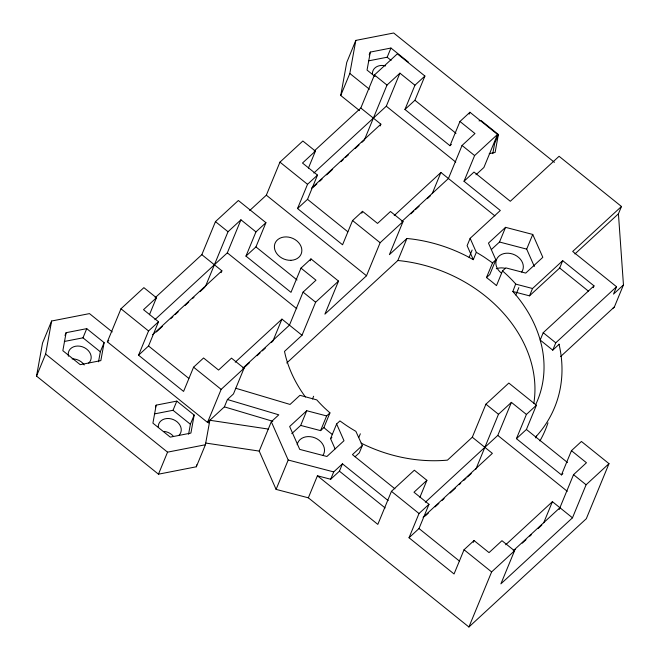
<?xml version="1.0" encoding="UTF-8"?>
<svg xmlns="http://www.w3.org/2000/svg" width="660" height="660" viewBox="0 0 660 660"><rect width="100%" height="100%" fill="white"/><g stroke="black" fill="none" stroke-linecap="round" stroke-linejoin="round"><path stroke-width="0.99" d="M268.29 429.066L209.855 420.272L205.408 444.749L196.333 466.777L158.466 474.185L36.539 376.093L42.537 343.043L51.62 321.016L89.479 313.607L112.233 331.914M36.539 376.093L45.622 354.065L51.62 321.016M66.115 332.689L62.849 350.691L80.215 364.658L100.84 360.624L104.115 342.614L86.749 328.647L66.115 332.689L64.985 335.437M98.513 361.796L100.328 351.796L104.115 342.614M156.181 405.141L152.914 423.151L170.28 437.118L190.905 433.084L194.172 415.074L176.814 401.107L156.181 405.141L155.43 406.981M188.578 434.255L190.393 424.248L194.172 415.074M196.333 466.777L196.688 464.821M359.568 110.632L340.741 95.485L346.739 62.444L355.814 40.408L393.682 33L554.449 162.344M340.741 95.485L349.816 73.458L355.814 40.408M408.309 62.007L390.951 48.04L370.318 52.082L367.051 70.084L374.946 76.436M492.781 153.648L494.596 143.649L498.374 134.467L481.016 120.499L479.053 120.879M498.374 134.467L495.107 152.476L489.217 153.631M64.3 341.476L82.97 337.829L86.749 328.647M156.436 297.759L143.517 309.68L158.524 321.758L148.541 330.965L138.559 355.195L183.587 391.421L193.578 367.191L203.56 357.984L218.567 370.062L231.495 358.141L244.051 368.247L233.459 393.946L227.411 399.523L224.383 406.865L207.529 422.416L107.357 341.83L120.978 308.781L143.88 287.653L156.436 297.759L149.432 314.754M138.559 355.195L148.541 345.988L158.524 321.758M155.125 297.767L201.836 254.677L215.457 221.628L238.359 200.5L265.93 222.684L255.94 246.914L245.965 256.121L290.994 292.347L300.985 268.117L310.959 258.91L338.53 281.094L324.91 314.135L366.506 275.764L380.127 242.723L403.029 221.595L390.472 211.497L377.545 223.418L362.538 211.34L352.555 220.547L342.565 244.777L297.536 208.543L307.527 184.313L317.501 175.106L302.495 163.036L315.414 151.115L302.858 141.009L279.955 162.137L266.335 195.179L249.695 210.523M205.318 286.803L228.013 231.734L240.941 219.813L255.948 231.891L245.965 256.121M154.877 319.679L227.321 252.854L240.941 219.813M221.141 272.654L221.9 270.814L201.836 254.677M154.366 413.935L173.027 410.281L176.814 401.107M158.466 474.185L167.549 452.158L205.408 444.749M308.418 168.102L315.414 151.115M207.529 422.416L221.149 389.375L244.051 368.247M208.717 423.027L209.855 420.272M297.536 208.543L307.519 199.337L317.501 175.106M369.188 54.829L370.318 52.082M314.102 151.115L360.814 108.025L374.435 74.984L397.337 53.856L424.908 76.032L414.925 100.262L404.943 109.469L449.971 145.703L451.399 144.383M368.503 60.877L387.164 57.222L390.951 48.04M305.423 396.965A134.442 107.093 22.4 0 1 302.899 393.418L301.686 391.627A134.442 107.093 22.4 0 1 285.491 355.748L284.493 351.425L302.008 335.263L281.944 319.118L272.869 341.146L271.359 342.54M310.192 260.774L310.959 258.91M404.943 109.469L414.925 85.239L399.919 73.161L386.991 85.082L364.295 140.159L362.035 142.238M300.985 268.117L315.991 280.195L303.072 292.116L289.451 325.157L242.74 368.247M313.855 173.035L386.298 106.21L399.919 73.161M380.127 126.002L380.878 124.162L360.814 108.025M302.008 335.263L315.628 302.222L338.53 281.094M361.094 443.108A134.442 107.093 22.4 0 0 369.592 447.076L371.745 447.991A134.442 107.093 22.4 0 0 446.02 460.251L447.488 460.119L472.304 437.225L485.925 404.184L508.827 383.056L536.398 405.24L526.416 414.447L516.433 438.677L561.462 474.903L571.453 450.673L581.427 441.466L608.998 463.65L586.303 518.719L468.913 627L308.344 497.813L276.094 489.39L259.215 451.093L271.318 421.724L278.792 414.826L227.411 399.523M361.771 213.205L362.538 211.34M291.761 433.653L300.688 425.419L306.735 410.734L326.634 415.94L329.942 412.888L324.572 407.971A134.442 107.093 22.4 0 1 316.792 399.894L299.945 395.315L290.053 404.44L235.719 388.253M312.493 398.986L313.632 396.231M276.094 489.39L288.197 460.02L271.318 421.724M403.029 221.595L389.408 254.636L406.931 238.483L412.013 239.044A134.442 107.093 22.4 0 1 452.496 249.628L456.827 251.435A134.442 107.093 22.4 0 1 467.412 256.468L473.294 259.669L476.314 252.326L470.143 238.318L500.321 210.482L464.013 181.269L474.606 155.57L497.508 134.442L469.945 112.266L459.962 121.473L449.971 145.703M300.688 425.419L320.587 430.625L326.634 415.94M320.587 430.625L323.887 427.573L329.942 412.888M286.745 362.992L397.848 260.51L406.931 238.483M335.082 448.891L330.569 438.653L336.625 423.967L339.925 420.923L345.988 425.197A134.442 107.093 22.4 0 0 355.872 431.343L362.323 445.508L359.296 452.851L355.063 456.761M432.226 193.578L440.921 172.475L494.893 215.886M308.344 497.813L317.419 475.786L330.676 479.251L339.43 471.174L342.457 463.832L388.162 500.602M469.178 114.13L469.945 112.266M459.962 121.473L474.969 133.543L462.049 145.464L448.429 178.513L401.717 221.603M330.676 479.251L333.704 471.908L342.457 463.832M358.817 437.473L360.335 433.802M497.508 134.442L483.895 167.483L475.992 174.768M470.143 238.318L467.115 245.66L473.294 259.669M469.111 257.359L472.131 250.016M419.9 497.31L426.904 480.315L414.348 470.209L391.446 491.337L377.825 524.386L317.419 475.786M491.329 249.562L499.513 242.022L505.56 227.337L532.744 234.44L542.825 257.317L525.731 273.083L505.832 267.886L502.524 270.938L496.477 285.623L495.107 284.435A134.442 107.093 22.4 0 0 487.954 278.685L486.486 277.588L492.541 262.903L495.841 259.85L488.466 243.103L505.56 227.337M495.841 259.85L489.794 274.535L486.486 277.588M534.352 266.508L526.688 249.125L532.744 234.44M608.998 463.65L586.096 484.778L572.476 517.819L500.899 583.844L514.519 550.803L501.963 540.697L489.035 552.618L474.029 540.54L464.046 549.747L454.055 573.977L409.027 537.751L419.009 513.521L428.992 504.314L413.985 492.236L426.904 480.315M535.771 404.423A134.442 107.093 22.4 0 0 541.398 344.701L539.855 338.877A134.442 107.093 22.4 0 0 531.267 317.889L530.269 316.024A134.442 107.093 22.4 0 0 525.904 308.682L523.52 305.085A134.442 107.093 22.4 0 0 516.97 296.332L512.853 291.497L515.683 283.932A134.442 107.093 22.4 0 0 509.512 277.431L507.895 275.847A134.442 107.093 22.4 0 0 502.879 271.243L502.524 270.938M409.027 537.751L419.009 528.544L428.992 504.314M515.815 294.938L518.834 287.595M512.853 291.497L529.501 295.845L532.529 288.502L562.708 260.667L594.008 285.854L593.249 287.686M475.786 469.359L498.481 414.29L511.409 402.369L526.416 414.447M529.501 295.845L559.68 268.01L562.708 260.667M425.345 502.235L497.788 435.41L511.409 402.369M594.008 285.854L543.213 332.706L540.185 340.048L552.75 350.155L559.053 344.33M473.253 542.404L474.029 540.54M552.75 350.155L555.769 342.812L616.547 286.745L572.682 251.46L621.456 206.473L559.069 156.288L510.304 201.275L473.995 172.062L464.013 181.269M516.433 438.677L526.408 429.47L536.398 405.24M574.909 253.96L618.428 213.815L621.456 206.473M535.73 437.918L536.489 436.087M468.913 627L491.617 571.931L514.519 550.803M616.547 286.745L613.519 294.096L623.461 284.922L618.428 213.815M560.579 356.582L614.378 306.95L623.461 284.922M543.708 522.786L552.412 501.674L572.476 517.819M559.16 509.553L573.532 474.672L586.459 462.751L571.453 450.673M612.835 308.377L614.378 306.95M535.862 436.78L537.314 435.171A152.905 121.795 22.4 0 0 561.544 379.195L561.726 377.041A152.905 121.795 22.4 0 0 559.49 346.286L558.995 344.075M107.357 341.83L108.809 340.486M255.948 231.891L265.93 222.684M414.925 85.239L424.908 76.032M152.584 334.752L221.9 270.814M311.561 188.108L380.878 124.162M156.346 331.98L162.368 326.42M170.66 318.772L172.92 316.693M175.18 314.605L178.192 311.825M184.973 305.572L188.743 302.099M192.505 298.617L194.015 297.231M200.046 291.671L204.567 287.504M313.063 187.415L316.833 183.942M319.844 181.162L322.105 179.075M326.626 174.908L332.648 169.348M340.939 161.7L343.2 159.613M345.46 157.534L348.472 154.754M355.253 148.5L359.024 145.018M235.232 362.208L281.944 319.118M394.21 215.564L440.921 172.475M243.482 368.255L249.505 362.695M257.045 355.74L260.057 352.968M262.317 350.881L265.328 348.1M410.858 213.857L413.861 211.093M415.354 209.707L419.108 206.25M427.35 198.643L430.345 195.88M306.735 410.734L289.641 426.508L299.722 449.386L326.906 456.489L344 440.715L336.625 423.967M330.569 438.653L331.889 437.44M362.323 445.508L352.44 454.624L394.936 488.812M423.052 517.308L492.368 453.37L472.304 437.225M425.304 515.93L428.315 513.15M435.097 506.888L438.867 503.415M441.878 500.635L444.139 498.547M450.169 492.995L455.441 488.128M459.212 484.654L460.713 483.26M463.733 480.48L465.993 478.393M467.494 477.007L471.265 473.534M561.462 474.903L562.889 473.591M505.7 544.764L552.412 501.674M513.208 550.803L559.919 507.713M513.95 550.811L515.452 549.417M522.233 543.163L526.004 539.69M529.774 536.217L531.275 534.823M538.057 528.569L541.827 525.096M397.848 260.51L398.368 260.551A134.442 107.093 22.4 0 1 443.413 271.656L445.591 272.539A134.442 107.093 22.4 0 1 472.436 286.712L474.375 287.999A134.442 107.093 22.4 0 1 495.784 305.225L497.401 306.801A134.442 107.093 22.4 0 1 515.65 328.911L516.821 330.718A134.442 107.093 22.4 0 1 521.185 338.06L522.184 339.916A134.442 107.093 22.4 0 1 534.913 391.9L534.831 393.814A134.442 107.093 22.4 0 1 533.841 403.243M205.813 443.058L259.215 451.093M499.513 242.022L526.688 249.125M515.881 284.155L532.529 288.502M288.197 460.02L333.704 471.908M224.383 406.865L272.803 421.286M476.314 252.326L476.594 252.483A134.442 107.093 22.4 0 1 484.547 257.342L492.541 262.903M387.164 57.222L391.116 60.39M414.925 100.262L456.002 133.32M374.435 74.984L386.991 85.082M462.049 145.464L474.606 155.57M349.816 73.458L369.435 89.24M386.298 106.21L455.763 162.096M559.68 268.01L588.571 291.258M543.213 332.706L555.769 342.812M279.955 162.137L307.527 184.313M352.555 220.547L380.127 242.723M307.519 199.337L347.812 231.759M266.335 195.179L366.506 275.764M526.408 429.47L567.493 462.52M485.925 404.184L498.481 414.29M573.532 474.672L586.096 484.778M497.788 435.41L567.254 491.296M255.94 246.914L297.025 279.964M215.457 221.628L228.013 231.734M303.072 292.116L315.628 302.222M227.321 252.854L296.786 308.74M391.446 491.337L419.009 513.521M464.046 549.747L491.617 571.931M419.009 528.544L459.294 560.959M339.43 471.174L385.135 507.944M120.978 308.781L148.541 330.965M193.578 367.191L221.149 389.375M148.541 345.988L188.826 378.403M82.97 337.829L100.328 351.796M173.027 410.281L190.393 424.248M45.622 354.065L167.549 452.158M323.887 427.573L325.256 428.761A134.442 107.093 22.4 0 0 332.409 434.511M68.425 356.235A11.822 9.413 22.4 0 1 82.376 346.789A11.822 9.413 22.4 0 1 88.704 363.082M72.105 358.891A11.822 9.413 22.4 0 1 84.208 364.955M521.672 272.052A14.124 11.245 22.4 0 0 512.795 254.092A14.124 11.245 22.4 0 0 495.858 263.332L496.13 265.37A14.124 11.245 22.4 0 0 501.047 272.778M372.397 73.92A11.822 9.413 22.4 0 1 385.597 65.885M158.26 426.987A11.822 9.413 22.4 0 1 173.407 419.611A11.822 9.413 22.4 0 1 178.769 435.534M496.353 268.752A14.124 11.245 22.4 0 1 505.568 268.422M547.288 424.85A152.905 121.795 22.4 0 1 539.905 440.938M547.973 422.837A152.905 121.795 22.4 0 1 547.519 424.182M164.158 431.425A11.822 9.413 22.4 0 1 173.077 435.897M322.847 455.449A14.124 11.245 22.4 0 0 324.505 449.856L324.233 447.818A14.124 11.245 22.4 0 0 310.406 436.697L308.022 436.598A14.124 11.245 22.4 0 0 297.182 444.749M290.862 260.32L288.486 260.221A14.124 11.245 22.4 0 1 274.428 247.731A14.124 11.245 22.4 0 1 286.159 236.907A14.124 11.245 22.4 0 1 301.587 248.143L301.851 250.181A14.124 11.245 22.4 0 1 290.862 260.32"/></g></svg>
